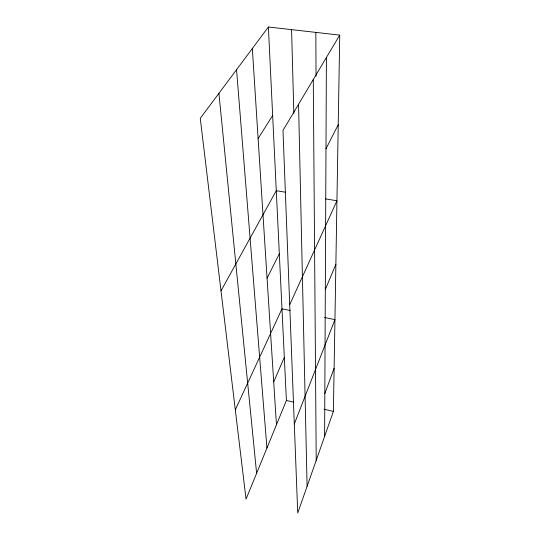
<?xml version="1.0" encoding="UTF-8"?>
<svg xmlns="http://www.w3.org/2000/svg" width="540" height="540" viewBox="0 0 540 540"><rect width="100%" height="100%" fill="white"/><g stroke="black" fill="none" stroke-linecap="round" stroke-linejoin="round"><path stroke-width="0.81" d="M324.621 436.408L326.41 57.497M339.734 35.114L282.98 130.43L297.736 513L333.396 411.399L339.734 35.114L268.387 27L200.266 118.328L246.044 499.156L286.396 400.464L268.387 27M324.824 393.552L334.125 368.28M294.3 423.988L334.942 319.619L324.5 317.493M325.316 289.595L335.873 264.276M273.706 381.915L284.317 357.365M289.697 304.715L336.947 200.772L325.586 198.889M235.312 409.846L281.975 308.833L290.203 310.507M267.064 278.249L279.322 253.746M325.978 148.784L338.222 124.754M221.002 290.851L276.278 190.701L285.336 192.206M258.113 138.591L272.646 115.439M286.396 400.464L293.666 402.158M324 409.212L333.396 411.399M218.909 93.332L256.615 473.296M236.554 69.674L266.942 448.045M252.342 48.512L276.453 424.784M291.573 29.639L293.848 113.441M298.559 104.267L307.091 486.344M313.274 79.556L316.217 460.337M315.826 32.393L316.049 76.174"/></g></svg>
